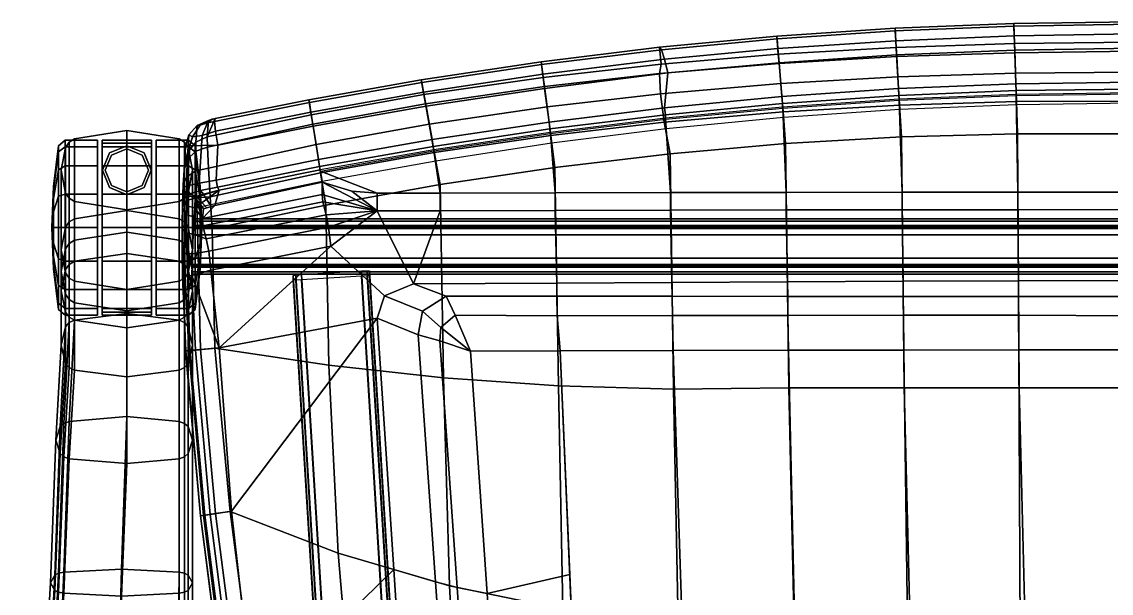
# Model space of a CAD drawing. Header units: inches. Extents: x 249 to 345, y -1454 to -1310.
# Drawn here: x 313.34 to 324.54, y -1404.79 to -1398.91 of the extents above; entities that cross this region are included whole.
import ezdxf

# ---------------------------------------------------------------- set-up
doc = ezdxf.new("R2010")
doc.units = ezdxf.units.IN
doc.header["$LTSCALE"] = 48
doc.header["$MEASUREMENT"] = 0
for name, color, linetype in [('A-FURN', 7, 'Continuous'), ('A-FURN-P-CHAR-T', 2, 'Continuous'), ('AFUCH-3-ARBK', 5, 'Continuous'), ('AFUCH-3-BKPL', 17, 'Continuous'), ('AFUCH-3-CTBK', 5, 'Continuous'), ('AFUCH-3-LGBK', 5, 'Continuous'), ('AFUCH-3-STFB', 17, 'Continuous')]:
    doc.layers.add(name, color=color, linetype=linetype)
doc.styles.get("Standard").update_dxf_attribs({"font": 'archquik.shx'})

# ---------------------------------------------------------------- blocks, each defined once
blk = doc.blocks.new('3_RLM-MUCO')
at = {"layer": 'A-FURN-P-CHAR-T', "flags": 1}
for tag, height in [('CAPTG', 2.5), ('CAPPN', 0.001), ('CAPMG', 0.001), ('CAPMC', 0.001), ('CAPQT', 0.001), ('CAPDH', 0.001), ('CAPGC', 0.001)]:
    blk.add_attdef(tag, (0, 0), '', height=height, dxfattribs=at)
at = {"layer": 'AFUCH-3-ARBK'}
mesh = blk.add_polyface(dxfattribs=at)
corners = [(11.324, 2.545, 25.778), (11.372, 2.545, 25.848), (11.372, 3.663, 25.648), (11.324, 3.662, 25.578), (11.43, 2.545, 26.032), (11.43, 3.666, 25.892), (11.251, 2.545, 25.735), (11.251, 3.661, 25.534), (11.324, 3.671, 26.207), (11.372, 3.67, 26.136), (11.372, 2.544, 26.228), (11.324, 2.544, 26.298), (11.251, 3.671, 26.25), (11.251, 2.544, 26.342), (11.345, 5.918, 25.891), (11.053, 5.924, 26.113), (10.951, 6.78, 26.047), (11.307, 6.772, 25.778), (11.307, 6.747, 25.265), (10.95, 6.738, 24.998), (11.053, 5.89, 25.213), (11.345, 5.896, 25.434), (11.37, 6.753, 25.387), (11.408, 5.901, 25.534), (11.392, 6.76, 25.522), (11.43, 5.907, 25.646), (11.37, 6.767, 25.657), (11.408, 5.913, 25.78), (11.032, 7.89, 25.218), (10.973, 7.854, 25.085), (11.055, 7.905, 25.366), (11.041, 7.899, 25.515), (10.991, 7.871, 25.654), (10.552, 2.544, 26.452), (9.854, 2.544, 26.342), (9.854, 3.671, 26.25), (10.552, 3.673, 26.36), (9.781, 2.544, 26.298), (9.733, 2.544, 26.228), (9.733, 3.67, 26.136), (9.781, 3.671, 26.207), (9.675, 2.545, 26.032), (9.733, 2.545, 25.848), (9.733, 3.663, 25.648), (9.675, 3.666, 25.892), (9.781, 2.545, 25.778), (9.781, 3.662, 25.578), (9.854, 2.545, 25.735), (10.552, 2.545, 25.624), (10.552, 3.66, 25.424), (9.854, 3.661, 25.534), (10.27, 7.452, 24.729), (9.891, 7.234, 24.851), (10.078, 6.738, 24.998), (10.514, 6.735, 24.903), (10.052, 5.89, 25.213), (10.552, 5.885, 25.1), (10.514, 6.783, 26.142), (10.078, 6.78, 26.047), (9.933, 7.261, 25.997), (10.321, 7.483, 26.081), (10.552, 5.928, 26.227), (10.052, 5.924, 26.113), (9.658, 6.753, 25.387), (9.721, 6.747, 25.265), (9.599, 7.065, 25.154), (9.548, 7.038, 25.293), (9.636, 6.76, 25.522), (9.534, 7.032, 25.443), (9.658, 6.767, 25.657), (9.558, 7.047, 25.59), (9.323, 7.24, 25.496), (9.3, 7.216, 25.322), (9.145, 7.361, 25.247), (9.145, 7.423, 25.56), (9.299, 7.228, 25.145), (9.145, 7.423, 24.933), (9.319, 7.277, 24.976), (9.618, 7.082, 25.724), (9.367, 7.299, 25.657), (9.721, 6.772, 25.778), (9.697, 5.901, 25.534), (9.76, 5.896, 25.434), (9.675, 5.907, 25.646), (9.697, 5.913, 25.78), (9.76, 5.918, 25.891), (9.462, 7.56, 24.628), (9.145, 8.494, 24.49), (9.145, 8.18, 24.427), (9.68, 7.95, 24.48), (9.918, 8.346, 24.571), (9.145, 8.76, 24.667), (10.114, 8.646, 24.876), (10.157, 8.706, 25.037), (9.145, 8.938, 24.933), (10.18, 8.731, 25.211), (9.145, 9, 25.247), (10.162, 8.668, 25.557), (10.02, 8.385, 25.906), (9.145, 8.494, 26.004), (9.145, 8.76, 25.826), (10.182, 8.718, 25.388), (9.145, 8.938, 25.56), (9.802, 7.995, 26.054), (9.564, 7.599, 25.963), (9.145, 7.867, 26.004), (9.145, 8.18, 26.066), (9.145, 7.601, 25.826), (9.145, 7.867, 24.49), (9.145, 7.601, 24.667), (10.657, 7.674, 24.813), (10.7, 7.702, 25.958), (10.887, -5.979, 21.926), (10.944, -6.012, 21.927), (10.944, -5.831, 23.074), (10.887, -5.799, 23.062), (10.981, -6.066, 21.93), (10.981, -5.882, 23.092), (11.025, -6.3, 21.942), (11.025, -6.102, 23.171), (10.981, -5.355, 24.237), (10.944, -5.311, 24.204), (10.887, -5.284, 24.185), (11.025, -5.542, 24.376), (10.998, -4.738, 25.692), (11.035, -4.706, 25.648), (10.981, -5.73, 24.516), (10.944, -5.774, 24.548), (10.942, -4.758, 25.719), (10.887, -5.801, 24.568), (10.981, -6.322, 23.251), (10.944, -6.373, 23.269), (10.887, -6.405, 23.28), (10.944, -6.588, 21.957), (10.887, -6.621, 21.959), (10.981, -6.534, 21.955), (10.981, -6.755, 17.742), (10.944, -6.809, 17.744), (10.887, -6.842, 17.746), (10.944, -6.233, 17.714), (10.981, -6.287, 17.717), (10.887, -6.2, 17.713), (11.025, -6.521, 17.729), (9.675, -6.3, 21.942), (9.719, -6.066, 21.93), (9.719, -5.882, 23.092), (9.675, -6.102, 23.171), (9.756, -6.012, 21.927), (9.813, -5.979, 21.926), (9.813, -5.799, 23.062), (9.756, -5.831, 23.074), (9.719, -5.355, 24.237), (9.675, -5.542, 24.376), (9.813, -5.284, 24.185), (9.756, -5.311, 24.204), (10.35, -5.72, 23.034), (10.35, -5.216, 24.134), (10.35, -5.894, 21.921), (9.756, -5.774, 24.548), (9.719, -5.73, 24.516), (9.719, -4.706, 25.648), (9.756, -4.738, 25.692), (9.813, -5.801, 24.568), (9.813, -4.758, 25.719), (10.35, -5.869, 24.619), (10.35, -4.808, 25.787), (9.719, -6.322, 23.251), (9.756, -6.373, 23.269), (9.813, -6.405, 23.28), (10.35, -6.706, 21.964), (9.813, -6.621, 21.959), (10.35, -6.484, 23.309), (9.756, -6.588, 21.957), (9.719, -6.534, 21.955), (10.35, -6.927, 17.751), (9.813, -6.842, 17.746), (9.756, -6.809, 17.744), (9.719, -6.755, 17.742), (9.675, -6.521, 17.729), (9.719, -6.287, 17.717), (9.756, -6.233, 17.714), (9.813, -6.2, 17.713), (10.35, -6.115, 17.708), (11.104, -0.808, 25.996), (11.172, -0.809, 26.036), (11.227, 0.31, 25.98), (11.156, 0.311, 25.939), (11.216, -0.812, 26.101), (11.273, 0.308, 26.048), (11.156, 0.289, 26.478), (11.227, 0.29, 26.437), (11.172, -0.837, 26.498), (11.104, -0.838, 26.538), (11.273, 0.292, 26.369), (11.216, -0.834, 26.433), (11.27, -0.823, 26.261), (11.328, 0.3, 26.22), (11.295, 1.7, 26.35), (11.341, 1.701, 26.282), (11.224, 1.699, 26.392), (11.341, 1.709, 25.926), (11.295, 1.71, 25.859), (11.224, 1.71, 25.817), (11.396, 1.705, 26.098), (10.998, -4.394, 25.229), (11.035, -4.427, 25.273), (11.091, -3.02, 25.933), (11.054, -3.001, 25.882), (10.942, -4.374, 25.202), (10.997, -2.99, 25.85), (11.08, -4.566, 25.46), (11.135, -3.099, 26.093), (11.091, -3.178, 26.313), (11.155, -1.946, 26.452), (11.204, -1.933, 26.255), (11.155, -1.919, 26.1), (11.115, -1.916, 26.041), (11.115, -1.949, 26.512), (11.054, -3.197, 26.364), (11.052, -1.951, 26.548), (10.997, -3.208, 26.395), (11.052, -1.914, 26.004), (9.675, -4.566, 25.461), (9.719, -4.427, 25.273), (9.719, -3.02, 25.933), (9.675, -3.099, 26.093), (9.756, -4.394, 25.229), (9.813, -4.374, 25.202), (9.813, -2.99, 25.85), (9.756, -3.001, 25.882), (10.35, -4.324, 25.134), (10.405, -2.961, 25.771), (10.44, -1.909, 25.911), (9.827, -1.914, 26.004), (9.724, -1.919, 26.1), (9.675, -1.933, 26.255), (9.719, -3.178, 26.313), (9.724, -1.946, 26.452), (9.756, -3.197, 26.364), (9.764, -1.949, 26.512), (9.813, -3.208, 26.395), (9.827, -1.951, 26.548), (10.405, -3.237, 26.475), (10.44, -1.956, 26.641), (9.764, -1.916, 26.041), (10.472, -0.842, 26.639), (9.84, -0.838, 26.538), (9.847, 0.289, 26.478), (10.502, 0.287, 26.584), (9.773, -0.809, 26.036), (9.84, -0.808, 25.996), (9.847, 0.311, 25.939), (9.777, 0.31, 25.98), (9.728, -0.812, 26.101), (9.731, 0.308, 26.048), (9.675, -0.823, 26.261), (9.675, 0.3, 26.22), (9.728, -0.834, 26.433), (9.731, 0.292, 26.369), (10.472, -0.804, 25.894), (10.502, 0.314, 25.833), (10.536, 1.712, 25.711), (9.847, 1.71, 25.817), (9.777, 0.29, 26.437), (9.731, 1.701, 26.282), (9.777, 1.7, 26.35), (9.847, 1.699, 26.392), (9.731, 1.709, 25.926), (9.675, 1.705, 26.098), (9.777, 1.71, 25.859), (10.536, 1.698, 26.497)]
mesh.append_faces([[corners[k] for k in face] for face in [(71, 72, 73, 74), (72, 75, 76, 73), (92, 93, 94, 91), (93, 95, 96, 94), (97, 98, 99, 100), (101, 97, 100, 102), (95, 101, 102, 96), (103, 104, 105, 106), (98, 103, 106, 99), (104, 79, 107, 105), (79, 71, 74, 107), (75, 77, 109, 76)]], dxfattribs={"vtx0": -1})
mesh.append_faces([[corners[k] for k in face] for face in [(0, 1, 2, 3), (1, 4, 5, 2), (6, 0, 3, 7), (8, 9, 10, 11), (12, 8, 11, 13), (4, 10, 9, 5), (14, 15, 16, 17), (18, 19, 20, 21), (22, 18, 21, 23), (24, 22, 23, 25), (26, 24, 25, 27), (17, 26, 27, 14), (28, 29, 18, 22), (30, 28, 22, 24), (31, 30, 24, 26), (32, 31, 26, 17), (8, 12, 15, 14), (21, 20, 7, 3), (9, 8, 14, 27), (5, 9, 27, 25), (2, 5, 25, 23), (3, 2, 23, 21), (33, 34, 35, 36), (37, 38, 39, 40), (41, 42, 43, 44), (42, 45, 46, 43), (38, 41, 44, 39), (47, 48, 49, 50), (45, 47, 50, 46), (34, 37, 40, 35), (51, 52, 53, 54), (54, 53, 55, 56), (57, 58, 59, 60), (61, 62, 58, 57), (63, 64, 65, 66), (67, 63, 66, 68), (69, 67, 68, 70), (66, 65, 77, 75), (68, 66, 75, 72), (70, 68, 72, 71), (78, 70, 71, 79), (80, 69, 70, 78), (81, 82, 64, 63), (83, 81, 63, 67), (84, 83, 67, 69), (85, 84, 69, 80), (62, 85, 80, 58), (53, 64, 82, 55), (58, 80, 78, 59), (86, 77, 65, 52), (52, 65, 64, 53), (59, 78, 79, 104), (89, 86, 52, 51), (90, 89, 51, 110), (60, 59, 104, 103), (111, 60, 103, 98), (36, 35, 62, 61), (84, 85, 40, 39), (83, 84, 39, 44), (81, 83, 44, 43), (82, 81, 43, 46), (55, 82, 46, 50), (56, 55, 50, 49), (35, 40, 85, 62), (17, 16, 111, 32), (29, 110, 19, 18), (12, 36, 61, 15), (13, 33, 36, 12), (48, 6, 7, 49), (20, 56, 49, 7), (15, 61, 57, 16), (19, 54, 56, 20), (32, 111, 98, 97), (92, 90, 110, 29), (110, 51, 54, 19), (93, 92, 29, 28), (95, 93, 28, 30), (101, 95, 30, 31), (97, 101, 31, 32), (16, 57, 60, 111), (112, 113, 114, 115), (113, 116, 117, 114), (116, 118, 119, 117), (114, 117, 120, 121), (115, 114, 121, 122), (117, 119, 123, 120), (124, 125, 126, 127), (128, 124, 127, 129), (119, 130, 126, 123), (127, 126, 130, 131), (129, 127, 131, 132), (132, 131, 133, 134), (131, 130, 135, 133), (118, 135, 130, 119), (133, 135, 136, 137), (134, 133, 137, 138), (139, 140, 116, 113), (141, 139, 113, 112), (142, 136, 135, 118), (140, 142, 118, 116), (143, 144, 145, 146), (147, 148, 149, 150), (144, 147, 150, 145), (146, 145, 151, 152), (150, 149, 153, 154), (145, 150, 154, 151), (149, 155, 156, 153), (148, 157, 155, 149), (158, 159, 160, 161), (162, 158, 161, 163), (164, 162, 163, 165), (166, 146, 152, 159), (167, 166, 159, 158), (168, 167, 158, 162), (169, 170, 168, 171), (170, 172, 167, 168), (171, 168, 162, 164), (172, 173, 166, 167), (173, 143, 146, 166), (174, 175, 170, 169), (176, 177, 173, 172), (175, 176, 172, 170), (178, 179, 144, 143), (177, 178, 143, 173), (180, 181, 148, 147), (179, 180, 147, 144), (181, 182, 157, 148), (129, 164, 165, 128), (138, 174, 169, 134), (182, 141, 112, 157), (134, 169, 171, 132), (132, 171, 164, 129), (155, 115, 122, 156), (157, 112, 115, 155), (183, 184, 185, 186), (184, 187, 188, 185), (189, 190, 191, 192), (190, 193, 194, 191), (195, 194, 193, 196), (187, 195, 196, 188), (197, 198, 193, 190), (199, 197, 190, 189), (185, 188, 200, 201), (186, 185, 201, 202), (196, 193, 198, 203), (188, 196, 203, 200), (204, 205, 206, 207), (208, 204, 207, 209), (205, 210, 211, 206), (211, 212, 213, 214), (206, 211, 214, 215), (207, 206, 215, 216), (217, 213, 212, 218), (219, 217, 218, 220), (209, 207, 216, 221), (191, 194, 213, 217), (192, 191, 217, 219), (216, 215, 187, 184), (221, 216, 184, 183), (214, 213, 194, 195), (215, 214, 195, 187), (222, 223, 224, 225), (226, 227, 228, 229), (223, 226, 229, 224), (227, 230, 231, 228), (228, 231, 232, 233), (225, 224, 234, 235), (236, 225, 235, 237), (238, 236, 237, 239), (240, 238, 239, 241), (242, 240, 241, 243), (229, 228, 233, 244), (224, 229, 244, 234), (245, 246, 247, 248), (249, 250, 251, 252), (253, 249, 252, 254), (255, 253, 254, 256), (257, 255, 256, 258), (250, 259, 260, 251), (251, 260, 261, 262), (263, 258, 264, 265), (247, 263, 265, 266), (256, 254, 267, 268), (258, 256, 268, 264), (252, 251, 262, 269), (254, 252, 269, 267), (248, 247, 266, 270), (235, 234, 253, 255), (237, 235, 255, 257), (244, 233, 250, 249), (234, 244, 249, 253), (239, 237, 258, 263), (243, 241, 246, 245), (233, 232, 259, 250), (192, 245, 248, 189), (259, 183, 186, 260), (189, 248, 270, 199), (260, 186, 202, 261), (219, 243, 245, 192), (232, 221, 183, 259), (231, 209, 221, 232), (230, 208, 209, 231), (220, 242, 243, 219), (152, 151, 223, 222), (159, 152, 222, 160), (154, 153, 227, 226), (151, 154, 226, 223), (156, 122, 208, 230), (153, 156, 230, 227), (121, 120, 205, 204), (122, 121, 204, 208), (123, 126, 125, 210), (120, 123, 210, 205), (218, 212, 125, 124), (220, 218, 124, 128), (165, 163, 240, 242), (128, 165, 242, 220), (161, 160, 236, 238), (163, 161, 238, 240), (160, 222, 225, 236), (210, 125, 212, 211), (11, 10, 198, 197), (13, 11, 197, 199), (270, 266, 34, 33), (199, 270, 33, 13), (265, 264, 38, 37), (266, 265, 37, 34), (268, 267, 42, 41), (264, 268, 41, 38), (269, 262, 47, 45), (267, 269, 45, 42), (261, 202, 6, 48), (262, 261, 48, 47), (201, 200, 1, 0), (202, 201, 0, 6), (203, 198, 10, 4), (200, 203, 4, 1)]], dxfattribs={"vtx0": -1, "vtx2": -1})
mesh.append_faces([[corners[k] for k in face] for face in [(241, 239, 263, 247)]], dxfattribs={"vtx0": -1, "vtx2": -1, "vtx3": -1})
mesh.append_faces([[corners[k] for k in face] for face in [(87, 88, 89, 90), (91, 87, 90, 92), (108, 109, 77, 86), (88, 108, 86, 89)]], dxfattribs={"vtx2": -1})
at = {"layer": 'AFUCH-3-BKPL'}
mesh = blk.add_polyface(dxfattribs=at)
corners = [(5.867, 8.326, 15.229), (6.118, 8.602, 15.322), (6.15, 8.464, 15.314), (6.386, 8.613, 15.586), (6.537, 5.933, 15.742), (6.329, 6.017, 15.522), (6.02, 6.123, 15.412), (5.402, 6.023, 15.38), (5.304, 8.325, 15.191), (6.839, 8.785, 16.377), (7.032, 5.705, 16.592), (6.177, 3.841, 15.6), (5.501, 3.722, 15.568), (6.488, 3.73, 15.709), (6.698, 3.639, 15.931), (8.295, 9.148, 16.483), (8.328, 7.566, 16.594), (7.178, 3.402, 16.753), (8.415, 4.985, 16.775), (8.559, 4.986, 17.081), (8.734, 2.629, 17.251), (8.562, 2.607, 16.943), (8.446, 7.561, 16.9), (8.41, 9.15, 16.79), (6.49, -0.706, 15.969), (5.698, -0.882, 15.944), (5.599, 1.42, 15.756), (6.335, 1.549, 15.787), (6.646, 1.441, 15.894), (6.859, 1.353, 16.118), (7.017, -0.872, 16.298), (6.8, -0.796, 16.072), (6.955, -3.051, 16.249), (6.646, -2.987, 16.151), (7.175, -3.109, 16.476), (5.796, -3.183, 16.132), (6.815, -5.482, 16.347), (7.133, -5.588, 16.447), (5.894, -5.485, 16.32), (9.047, -1.824, 17.255), (9.237, -1.793, 17.557), (9.494, -3.802, 17.684), (9.273, -3.835, 17.387), (7.464, -1.055, 17.065), (8.788, 0.288, 17.108), (7.606, -3.236, 17.217), (8.971, 0.32, 17.414), (7.776, -5.819, 17.398), (7.323, 1.128, 16.912), (7.355, -5.65, 16.675), (2.361, -5.492, 16.224), (1.178, -5.494, 16.205), (1.113, 8.324, 15.025), (2.175, 8.324, 15.046), (3.547, -5.49, 16.252), (3.235, 8.324, 15.083), (4.734, -5.488, 16.285), (4.281, 8.324, 15.131), (-1.113, 8.324, 15.025), (-1.113, 8.745, 15.148), (0, 8.739, 15.143), (0, 8.324, 15.016), (0, -5.494, 16.198), (1.113, 8.745, 15.148)]
mesh.append_faces([[corners[k] for k in face] for face in [(2, 3, 4, 5), (5, 6, 0, 2), (3, 9, 10, 4), (6, 5, 13, 11), (5, 4, 14, 13), (4, 10, 17, 14), (18, 19, 20, 21), (10, 16, 18, 17), (16, 22, 19, 18), (15, 23, 22, 16), (28, 29, 30, 31), (27, 28, 31, 24), (24, 31, 32, 33), (31, 30, 34, 32), (36, 33, 32, 37), (39, 40, 41, 42), (43, 44, 39, 45), (44, 46, 40, 39), (45, 39, 42, 47), (29, 48, 43, 30), (49, 37, 32, 34), (30, 43, 45, 34), (21, 20, 46, 44), (48, 21, 44, 43), (17, 18, 21, 48), (14, 17, 48, 29), (11, 13, 28, 27), (13, 14, 29, 28), (58, 59, 60, 61), (61, 60, 63, 52)]])
mesh.append_faces([[corners[k] for k in face] for face in [(9, 15, 16, 10)]], dxfattribs={"vtx0": -1})
mesh.append_faces([[corners[k] for k in face] for face in [(6, 7, 8, 0)]], dxfattribs={"vtx0": -1, "vtx1": -1})
mesh.append_faces([[corners[k] for k in face] for face in [(11, 12, 7, 6), (24, 25, 26, 27), (33, 35, 25, 24), (27, 26, 12, 11)]], dxfattribs={"vtx0": -1, "vtx1": -1, "vtx2": -1})
mesh.append_faces([[corners[k] for k in face] for face in [(50, 51, 52, 53), (54, 50, 53, 55), (56, 54, 55, 57), (38, 56, 57, 8), (51, 62, 61, 52)]], dxfattribs={"vtx1": -1, "vtx3": -1})
mesh.append_faces([[corners[k] for k in face] for face in [(0, 1, 2, 2)]], dxfattribs={"vtx2": -1})
mesh.append_faces([[corners[k] for k in face] for face in [(33, 36, 38, 35)]], dxfattribs={"vtx2": -1, "vtx3": -1})
mesh = blk.add_polyface(dxfattribs=at)
corners = [(6.815, -5.482, 16.347), (7.133, -5.588, 16.447), (7.12, -5.725, 16.476), (7.311, -5.891, 16.733), (7.355, -5.65, 16.675), (7.776, -5.819, 17.398), (7.702, -6.049, 17.416), (7.777, -6.924, 17.718), (8.253, -6.561, 17.712), (8.276, -6.757, 17.689), (8.302, -6.884, 17.623), (8.335, -7.018, 17.478), (8.341, -7.093, 17.256), (7.401, -6.173, 17.412), (9.399, -5.516, 17.495), (9.644, -5.492, 17.791), (9.68, -6.259, 17.844), (9.485, -6.314, 17.72), (9.508, -6.51, 17.697), (9.675, -6.482, 17.824), (9.668, -6.683, 17.732), (9.534, -6.637, 17.632), (9.567, -6.771, 17.487), (9.658, -6.863, 17.547), (9.652, -6.956, 17.275), (9.573, -6.846, 17.265), (9.273, -3.835, 17.387), (9.494, -3.802, 17.684), (7.128, -6.925, 17.696), (7.068, -6.046, 16.84), (9.446, -6.977, 16.036), (9.561, -6.945, 16.173), (9.528, -6.956, 16.121), (9.484, -6.969, 16.089), (9.649, -7.06, 16.115), (9.636, -7.07, 16.036), (9.402, -7.135, 15.848), (9.561, -7.095, 15.92), (8.36, -7.333, 15.904), (7.777, -7.105, 15.943), (8.035, -7.127, 15.945), (8.341, -7.217, 15.933), (8.362, -7.344, 15.755), (7.192, -7.54, 15.813), (7.128, -7.107, 15.921), (7.175, -3.109, 16.476), (7.606, -3.236, 17.217), (7.173, -7.438, 17.206), (7.193, -7.551, 15.663), (8.343, -7.23, 17.265), (6.974, -5.85, 16.507)]
mesh.append_faces([[corners[k] for k in face] for face in [(3, 4, 5, 6), (6, 8, 7, 13), (18, 19, 20, 21), (22, 23, 24, 25), (21, 20, 23, 22), (17, 16, 19, 18), (8, 17, 18, 9), (11, 22, 25, 12), (10, 21, 22, 11), (9, 18, 21, 10), (26, 27, 15, 14), (3, 6, 13, 29), (31, 34, 35, 32), (33, 37, 36, 30), (32, 35, 37, 33), (30, 36, 42, 41), (4, 45, 46, 5), (47, 48, 42, 49), (25, 24, 34, 31), (7, 39, 44, 28), (2, 1, 4, 3), (2, 3, 29, 50)]])
mesh.append_faces([[corners[k] for k in face] for face in [(30, 31, 32, 33), (34, 36, 37, 35), (38, 39, 40, 41)]], dxfattribs={"vtx0": -1})
mesh.append_faces([[corners[k] for k in face] for face in [(24, 36, 34, 34)]], dxfattribs={"vtx0": -1, "vtx1": -1, "vtx2": -1})
mesh.append_faces([[corners[k] for k in face] for face in [(14, 16, 17, 17), (8, 14, 17, 17)]], dxfattribs={"vtx0": -1, "vtx2": -1})
mesh.append_faces([[corners[k] for k in face] for face in [(5, 14, 8, 6)]], dxfattribs={"vtx1": -1})
mesh.append_faces([[corners[k] for k in face] for face in [(25, 31, 30, 30), (41, 40, 7, 7)]], dxfattribs={"vtx1": -1, "vtx2": -1, "vtx3": -1})
mesh.append_faces([[corners[k] for k in face] for face in [(0, 1, 2, 2), (7, 8, 9, 9), (7, 9, 10, 10), (7, 10, 11, 11), (7, 11, 12, 12), (5, 26, 14, 14), (13, 7, 28, 28), (43, 44, 39, 38), (49, 42, 36, 24)]], dxfattribs={"vtx2": -1})
mesh.append_faces([[corners[k] for k in face] for face in [(14, 15, 16, 16), (7, 12, 41, 41), (40, 39, 7, 7)]], dxfattribs={"vtx2": -1, "vtx3": -1})
mesh.append_faces([[corners[k] for k in face] for face in [(30, 41, 12, 25)]], dxfattribs={"vtx3": -1})
mesh = blk.add_polyface(dxfattribs=at)
corners = [(2.402, -7.968, 16.69), (2.408, -8.073, 15.435), (3.607, -7.991, 15.47), (3.599, -7.887, 16.78), (4.813, -7.876, 15.519), (4.806, -7.771, 16.904), (5.982, -7.624, 17.05), (5.996, -7.73, 15.584), (7.193, -7.551, 15.663), (7.173, -7.438, 17.206), (6.815, -5.482, 16.347), (7.12, -5.725, 16.476), (6.974, -5.85, 16.507), (5.925, -5.845, 16.475), (5.894, -5.485, 16.32), (4.739, -5.847, 16.442), (4.734, -5.488, 16.285), (3.547, -5.49, 16.252), (3.552, -5.848, 16.41), (2.365, -5.85, 16.384), (2.361, -5.492, 16.224), (1.181, -5.851, 16.366), (1.178, -5.494, 16.205), (5.93, -6.181, 17.413), (5.945, -6.928, 17.66), (4.759, -6.931, 17.629), (4.745, -6.188, 17.413), (5.928, -6.045, 16.807), (4.742, -6.045, 16.771), (2.367, -6.043, 16.71), (3.555, -6.044, 16.738), (3.557, -6.195, 17.414), (2.369, -6.2, 17.414), (3.57, -6.933, 17.602), (2.379, -6.934, 17.582), (1.189, -6.935, 17.569), (1.183, -6.204, 17.414), (1.182, -6.043, 16.691), (7.401, -6.173, 17.412), (7.128, -6.925, 17.696), (7.068, -6.046, 16.84), (2.408, -8.061, 15.584), (2.379, -7.116, 15.807), (3.57, -7.114, 15.827), (3.606, -7.979, 15.62), (1.206, -8.11, 15.563), (1.189, -7.117, 15.793), (4.812, -7.865, 15.67), (4.759, -7.112, 15.854), (5.945, -7.11, 15.885), (5.995, -7.72, 15.734), (7.128, -7.107, 15.921), (7.192, -7.54, 15.813), (1.203, -8.016, 16.634), (1.206, -8.122, 15.413), (0, -8.139, 15.406), (0, -8.033, 16.612), (0, -7.117, 15.789), (0, -6.936, 17.564), (0, -6.043, 16.683), (0, -5.843, 16.358), (0, -8.126, 15.556), (0, -5.494, 16.198), (0, -6.206, 17.415)]
mesh.append_faces([[corners[k] for k in face] for face in [(0, 1, 2, 3), (3, 2, 4, 5), (6, 7, 8, 9), (10, 12, 13, 14), (14, 13, 15, 16), (17, 18, 19, 20), (20, 19, 21, 22), (16, 15, 18, 17), (23, 24, 25, 26), (27, 23, 26, 28), (29, 30, 31, 32), (31, 33, 34, 32), (32, 34, 35, 36), (29, 32, 36, 37), (26, 25, 33, 31), (28, 26, 31, 30), (38, 39, 24, 23), (40, 38, 23, 27), (41, 42, 43, 44), (45, 46, 42, 41), (47, 48, 49, 50), (44, 43, 48, 47), (50, 49, 51, 52), (33, 43, 42, 34), (18, 30, 29, 19), (39, 51, 49, 24), (12, 40, 27, 13), (5, 4, 7, 6), (25, 48, 43, 33), (24, 49, 48, 25), (13, 27, 28, 15), (15, 28, 30, 18), (53, 54, 1, 0), (34, 42, 46, 35), (19, 29, 37, 21), (55, 54, 53, 56), (35, 46, 57, 58), (21, 37, 59, 60), (61, 57, 46, 45), (22, 21, 60, 62), (36, 35, 58, 63), (37, 36, 63, 59)]])
mesh.append_faces([[corners[k] for k in face] for face in [(10, 11, 12, 12)]], dxfattribs={"vtx2": -1})
at = {"layer": 'AFUCH-3-CTBK'}
mesh = blk.add_polyface(dxfattribs=at)
corners = [(9.647, -7.529, 1.223), (9.647, -7.346, 1.496), (9.716, -7.388, 1.537), (9.716, -7.583, 1.245), (9.647, -7.593, 0.901), (9.716, -7.652, 0.901), (9.596, -6.751, 1.323), (9.596, -6.913, 1.291), (9.579, -6.751, 0.901), (9.596, -6.59, 1.291), (9.596, -7.141, 1.062), (9.596, -7.173, 0.901), (9.596, -7.05, 1.199), (9.647, -6.751, 1.742), (9.647, -7.073, 1.678), (9.716, -6.751, 1.801), (9.716, -7.096, 1.733), (10.05, -7.096, 1.733), (10.05, -7.388, 1.537), (10.05, -7.583, 1.245), (10.05, -7.652, 0.901), (10.05, -6.751, 1.801), (9.596, -6.453, 1.199), (9.596, -6.361, 1.062), (9.647, -5.974, 1.223), (9.647, -6.156, 1.496), (9.647, -5.91, 0.901), (9.716, -5.851, 0.901), (9.716, -5.919, 1.245), (9.647, -6.429, 1.678), (9.716, -6.114, 1.537), (9.716, -6.406, 1.733), (9.596, -6.329, 0.901), (10.05, -5.919, 1.245), (10.05, -6.114, 1.537), (10.05, -6.406, 1.733), (10.05, -5.851, 0.901), (9.647, -6.156, 0.306), (9.647, -6.429, 0.123), (9.716, -6.406, 0.069), (9.716, -6.114, 0.264), (9.596, -6.361, 0.739), (9.596, -6.453, 0.602), (9.647, -5.974, 0.579), (9.716, -5.919, 0.556), (10.05, -6.114, 0.264), (10.05, -5.919, 0.556), (10.05, -6.406, 0.069), (9.647, -6.751, 0.059), (9.647, -7.073, 0.123), (9.716, -7.096, 0.069), (9.716, -6.751), (9.596, -6.751, 0.478), (9.596, -6.913, 0.511), (9.647, -7.346, 0.306), (9.647, -7.529, 0.579), (9.716, -7.583, 0.556), (9.716, -7.388, 0.264), (9.596, -7.05, 0.602), (9.596, -7.141, 0.739), (10.05, -7.388, 0.264), (10.05, -7.096, 0.069), (10.05, -7.583, 0.556), (10.05, -6.751), (9.596, -6.59, 0.511)]
mesh.append_faces([[corners[k] for k in face] for face in [(0, 1, 2, 3), (4, 0, 3, 5), (7, 6, 13, 14), (14, 13, 15, 16), (1, 14, 16, 2), (12, 7, 14, 1), (10, 12, 1, 0), (11, 10, 0, 4), (2, 16, 17, 18), (3, 2, 18, 19), (5, 3, 19, 20), (16, 15, 21, 17), (22, 23, 24, 25), (24, 26, 27, 28), (29, 25, 30, 31), (25, 24, 28, 30), (23, 32, 26, 24), (30, 28, 33, 34), (31, 30, 34, 35), (28, 27, 36, 33), (9, 22, 25, 29), (15, 31, 35, 21), (13, 29, 31, 15), (6, 9, 29, 13), (37, 38, 39, 40), (41, 42, 37, 43), (43, 37, 40, 44), (44, 40, 45, 46), (40, 39, 47, 45), (48, 49, 50, 51), (52, 53, 49, 48), (54, 55, 56, 57), (49, 54, 57, 50), (53, 58, 54, 49), (58, 59, 55, 54), (50, 57, 60, 61), (57, 56, 62, 60), (51, 50, 61, 63), (42, 64, 38, 37), (64, 52, 48, 38), (39, 51, 63, 47), (38, 48, 51, 39), (32, 41, 43, 26), (55, 4, 5, 56), (56, 5, 20, 62), (59, 11, 4, 55), (26, 43, 44, 27), (27, 44, 46, 36)]])
mesh.append_faces([[corners[k] for k in face] for face in [(46, 45, 60, 62), (45, 47, 61, 60), (36, 46, 62, 20)]], dxfattribs={"vtx1": -1, "vtx3": -1})
mesh.append_faces([[corners[k] for k in face] for face in [(6, 7, 8, 8), (9, 6, 8, 8), (10, 11, 8, 8), (7, 12, 8, 8), (12, 10, 8, 8), (23, 22, 8, 8), (32, 23, 8, 8), (22, 9, 8, 8), (52, 64, 8, 8), (53, 52, 8, 8), (58, 53, 8, 8), (59, 58, 8, 8), (11, 59, 8, 8), (41, 32, 8, 8), (42, 41, 8, 8), (64, 42, 8, 8)]], dxfattribs={"vtx2": -1})
mesh.append_faces([[corners[k] for k in face] for face in [(47, 63, 61, 61)]], dxfattribs={"vtx2": -1, "vtx3": -1})
mesh = blk.add_polyface(dxfattribs=at)
corners = [(10.095, -5.881, 0.668), (10.605, -5.881, 0.668), (10.605, -7.621, 0.668), (10.095, -7.621, 0.668), (10.605, -7.652, 0.901), (10.095, -7.652, 0.901), (10.605, -7.096, 1.733), (10.605, -6.751, 1.801), (10.095, -6.751, 1.801), (10.095, -7.096, 1.733), (10.605, -7.388, 1.537), (10.095, -7.388, 1.537), (10.605, -7.583, 1.245), (10.095, -7.583, 1.245), (10.605, -6.406, 1.733), (10.605, -6.114, 1.537), (10.095, -6.114, 1.537), (10.095, -6.406, 1.733), (10.605, -5.851, 0.901), (10.095, -5.851, 0.901), (10.605, -5.919, 1.245), (10.095, -5.919, 1.245)]
mesh.append_faces([[corners[k] for k in face] for face in [(0, 1, 2, 3), (2, 4, 5, 3), (6, 7, 8, 9), (10, 6, 9, 11), (12, 10, 11, 13), (4, 12, 13, 5), (14, 15, 16, 17), (7, 14, 17, 8), (18, 1, 0, 19), (15, 20, 21, 16), (20, 18, 19, 21)]])
mesh = blk.add_polyface(dxfattribs=at)
corners = [(11.053, -7.529, 1.223), (11.053, -7.346, 1.496), (10.983, -7.388, 1.537), (10.983, -7.583, 1.245), (11.053, -7.593, 0.901), (10.983, -7.652, 0.901), (10.65, -7.388, 1.537), (10.65, -7.583, 1.245), (10.65, -7.652, 0.901), (11.104, -6.59, 1.291), (11.104, -6.751, 1.323), (11.121, -6.751, 0.901), (11.104, -6.913, 1.291), (11.104, -7.141, 1.062), (11.104, -7.173, 0.901), (11.053, -6.751, 1.742), (11.053, -7.073, 1.678), (11.104, -7.05, 1.199), (10.983, -6.751, 1.801), (10.983, -7.096, 1.733), (10.65, -6.751, 1.801), (10.65, -7.096, 1.733), (11.104, -6.453, 1.199), (11.104, -6.361, 1.062), (11.053, -5.974, 1.223), (11.053, -6.156, 1.496), (10.983, -5.919, 1.245), (10.983, -5.851, 0.901), (10.65, -5.851, 0.901), (10.65, -5.919, 1.245), (11.053, -5.91, 0.901), (11.053, -6.429, 1.678), (10.983, -6.114, 1.537), (10.983, -6.406, 1.733), (10.65, -6.114, 1.537), (10.65, -6.406, 1.733), (11.104, -6.329, 0.901), (11.053, -6.156, 0.306), (11.053, -6.429, 0.123), (10.983, -6.406, 0.069), (10.983, -6.114, 0.264), (11.104, -6.361, 0.739), (11.104, -6.453, 0.602), (11.053, -5.974, 0.579), (10.65, -6.406, 0.069), (10.65, -6.114, 0.264), (10.983, -5.919, 0.556), (10.65, -5.919, 0.556), (11.053, -6.751, 0.059), (11.053, -7.073, 0.123), (10.983, -7.096, 0.069), (10.983, -6.751), (11.104, -6.751, 0.478), (11.104, -6.913, 0.511), (10.65, -7.096, 0.069), (10.65, -6.751), (11.053, -7.346, 0.306), (11.053, -7.529, 0.579), (10.983, -7.583, 0.556), (10.983, -7.388, 0.264), (10.65, -7.583, 0.556), (10.65, -7.388, 0.264), (11.104, -7.05, 0.602), (11.104, -7.141, 0.739), (11.104, -6.59, 0.511)]
mesh.append_faces([[corners[k] for k in face] for face in [(0, 1, 2, 3), (4, 0, 3, 5), (3, 2, 6, 7), (5, 3, 7, 8), (12, 10, 15, 16), (16, 15, 18, 19), (19, 18, 20, 21), (1, 16, 19, 2), (17, 12, 16, 1), (13, 17, 1, 0), (14, 13, 0, 4), (2, 19, 21, 6), (22, 23, 24, 25), (26, 27, 28, 29), (24, 30, 27, 26), (31, 25, 32, 33), (33, 32, 34, 35), (25, 24, 26, 32), (23, 36, 30, 24), (32, 26, 29, 34), (9, 22, 25, 31), (15, 31, 33, 18), (18, 33, 35, 20), (10, 9, 31, 15), (37, 38, 39, 40), (41, 42, 37, 43), (40, 39, 44, 45), (43, 37, 40, 46), (46, 40, 45, 47), (48, 49, 50, 51), (52, 53, 49, 48), (51, 50, 54, 55), (56, 57, 58, 59), (59, 58, 60, 61), (49, 56, 59, 50), (53, 62, 56, 49), (62, 63, 57, 56), (50, 59, 61, 54), (42, 64, 38, 37), (64, 52, 48, 38), (38, 48, 51, 39), (39, 51, 55, 44), (36, 41, 43, 30), (58, 5, 8, 60), (63, 14, 4, 57), (57, 4, 5, 58), (27, 46, 47, 28), (30, 43, 46, 27)]])
mesh.append_faces([[corners[k] for k in face] for face in [(47, 45, 61, 60), (45, 44, 54, 61), (28, 47, 60, 8)]], dxfattribs={"vtx1": -1, "vtx3": -1})
mesh.append_faces([[corners[k] for k in face] for face in [(9, 10, 11, 11), (10, 12, 11, 11), (13, 14, 11, 11), (12, 17, 11, 11), (17, 13, 11, 11), (23, 22, 11, 11), (36, 23, 11, 11), (22, 9, 11, 11), (52, 64, 11, 11), (53, 52, 11, 11), (62, 53, 11, 11), (63, 62, 11, 11), (14, 63, 11, 11), (41, 36, 11, 11), (42, 41, 11, 11), (64, 42, 11, 11)]], dxfattribs={"vtx2": -1})
mesh.append_faces([[corners[k] for k in face] for face in [(44, 55, 54, 54)]], dxfattribs={"vtx2": -1, "vtx3": -1})
mesh = blk.add_polyface(dxfattribs=at)
corners = [(10.527, -7.519, 1.922), (10.527, -7.519, 1.341), (10.373, -7.583, 1.245), (10.35, -7.593, 1.922), (10.35, -7.593, 1.196), (10.326, -7.583, 1.245), (10.172, -7.519, 1.341), (10.172, -7.519, 1.922), (10.118, -7.388, 1.537), (10.099, -7.342, 1.568), (10.099, -7.342, 1.922), (10.35, -7.09, 1.922), (10.337, -7.096, 1.733), (10.35, -7.09, 1.734), (10.172, -7.164, 1.687), (10.172, -7.164, 1.922), (10.527, -7.164, 1.922), (10.363, -7.096, 1.733), (10.527, -7.164, 1.687), (10.601, -7.342, 1.568), (10.601, -7.342, 1.922), (10.582, -7.388, 1.537)]
mesh.append_faces([[corners[k] for k in face] for face in [(10, 9, 14, 15), (16, 18, 19, 20)]])
mesh.append_faces([[corners[k] for k in face] for face in [(3, 5, 6, 7), (20, 21, 1, 0)]], dxfattribs={"vtx0": -1})
mesh.append_faces([[corners[k] for k in face] for face in [(3, 2, 4, 4), (11, 12, 13, 13)]], dxfattribs={"vtx0": -1, "vtx2": -1})
mesh.append_faces([[corners[k] for k in face] for face in [(14, 12, 11, 15), (16, 11, 17, 18)]], dxfattribs={"vtx1": -1})
mesh.append_faces([[corners[k] for k in face] for face in [(4, 5, 3, 3), (13, 17, 11, 11)]], dxfattribs={"vtx1": -1, "vtx2": -1})
mesh.append_faces([[corners[k] for k in face] for face in [(0, 1, 2, 3), (7, 6, 8, 10)]], dxfattribs={"vtx2": -1})
mesh.append_faces([[corners[k] for k in face] for face in [(8, 9, 10, 10), (20, 19, 21, 21)]], dxfattribs={"vtx2": -1, "vtx3": -1})
mesh = blk.add_polyface(dxfattribs=at)
corners = [(10.35, -7.12, 1.922), (10.507, -7.185, 1.922), (10.507, -7.185, 2.067), (10.35, -7.12, 2.067), (10.193, -7.185, 2.067), (10.193, -7.185, 1.922), (10.128, -7.342, 2.067), (10.193, -7.498, 2.067), (10.193, -7.498, 1.922), (10.128, -7.342, 1.922), (10.572, -7.342, 1.922), (10.507, -7.498, 1.922), (10.507, -7.498, 2.067), (10.572, -7.342, 2.067), (10.35, -7.563, 1.922), (10.35, -7.563, 2.067)]
mesh.append_faces([[corners[k] for k in face] for face in [(0, 1, 2, 3), (3, 4, 5, 0), (6, 7, 8, 9), (10, 11, 12, 13), (11, 14, 15, 12), (7, 15, 14, 8), (1, 10, 13, 2), (4, 6, 9, 5)]])
at = {"layer": 'AFUCH-3-LGBK'}
mesh = blk.add_polyface(dxfattribs=at)
corners = [(7.854, -6.306, 16.754), (7.854, -6.263, 17.369), (6.905, 9.15, 16.291), (6.905, 9.107, 15.676), (6.93, 9.104, 15.616), (7.878, -6.308, 16.694), (7.938, -6.252, 17.454), (8.554, -6.214, 17.451), (7.606, 9.198, 16.373), (6.99, 9.161, 16.376), (8.614, -6.212, 17.426), (7.666, 9.2, 16.348), (7.691, 9.155, 15.673), (7.691, 9.198, 16.288), (8.639, -6.215, 17.366), (8.639, -6.258, 16.75), (8.614, -6.263, 16.69), (7.666, 9.149, 15.613), (6.99, 9.106, 15.591), (7.606, 9.144, 15.588), (8.554, -6.269, 16.666), (7.938, -6.307, 16.669), (7.878, -6.257, 17.429), (6.93, 9.155, 16.351)]
mesh.append_faces([[corners[k] for k in face] for face in [(0, 1, 2, 3), (3, 4, 5, 0), (6, 7, 8, 9), (7, 10, 11, 8), (12, 13, 14, 15), (10, 14, 13, 11), (15, 16, 17, 12), (18, 19, 20, 21), (16, 20, 19, 17), (4, 18, 21, 5), (1, 22, 23, 2), (22, 6, 9, 23)]])
mesh = blk.add_polyface(dxfattribs=at)
corners = [(10.98, -7.107, 2.067), (10.98, -7.576, 2.067), (11.025, -7.342, 2.067), (10.943, -7.63, 2.067), (10.943, -7.053, 2.067), (10.887, -7.02, 2.067), (10.887, -7.664, 2.067), (10.35, -6.935, 2.067), (10.35, -7.749, 2.067), (9.813, -7.02, 2.067), (9.813, -7.664, 2.067), (9.756, -7.053, 2.067), (9.756, -7.63, 2.067), (9.719, -7.576, 2.067), (9.719, -7.107, 2.067), (9.675, -7.342, 2.067), (10.887, -6.842, 17.746), (10.943, -6.809, 17.744), (10.98, -6.755, 17.742), (11.025, -6.521, 17.729), (10.35, -6.927, 17.751), (9.813, -6.2, 17.713), (9.756, -6.233, 17.714), (9.719, -6.287, 17.717), (10.35, -6.115, 17.708), (10.887, -6.2, 17.713), (10.943, -6.233, 17.714), (10.98, -6.287, 17.717), (9.813, -6.842, 17.746), (9.756, -6.809, 17.744), (9.675, -6.521, 17.729), (9.719, -6.755, 17.742)]
mesh.append_faces([[corners[k] for k in face] for face in [(29, 28, 10, 12), (31, 29, 12, 13)]], dxfattribs={"vtx0": -1})
mesh.append_faces([[corners[k] for k in face] for face in [(0, 1, 2, 2), (7, 8, 6, 5), (9, 10, 8, 7)]], dxfattribs={"vtx0": -1, "vtx2": -1})
mesh.append_faces([[corners[k] for k in face] for face in [(3, 1, 0, 4), (4, 5, 6, 3), (9, 11, 12, 10), (13, 12, 11, 14)]], dxfattribs={"vtx1": -1, "vtx3": -1})
mesh.append_faces([[corners[k] for k in face] for face in [(3, 6, 16, 17), (1, 3, 17, 18), (2, 1, 18, 19), (6, 8, 20, 16), (11, 9, 21, 22), (14, 11, 22, 23), (9, 7, 24, 21), (7, 5, 25, 24), (5, 4, 26, 25), (4, 0, 27, 26), (0, 2, 19, 27), (8, 10, 28, 20), (13, 15, 30, 31), (15, 14, 23, 30)]], dxfattribs={"vtx2": -1})
mesh.append_faces([[corners[k] for k in face] for face in [(14, 15, 13, 13)]], dxfattribs={"vtx2": -1, "vtx3": -1})
mesh = blk.add_polyface(dxfattribs=at)
corners = [(9.675, -6.372, 16.006), (9.675, -6.437, 15.983), (-9.675, -6.437, 15.983), (-9.675, -6.372, 16.006), (9.675, -6.343, 16.068), (-9.675, -6.343, 16.068), (-9.675, -6.819, 16.029), (-9.675, -6.757, 16), (9.675, -6.757, 16), (9.675, -6.819, 16.029), (-9.675, -6.842, 16.094), (9.675, -6.842, 16.094), (9.675, -6.743, 17.474), (9.675, -6.678, 17.497), (-9.675, -6.678, 17.497), (-9.675, -6.743, 17.474), (9.675, -6.773, 17.412), (-9.675, -6.773, 17.412), (9.675, -6.296, 17.451), (9.675, -6.273, 17.386), (-9.675, -6.273, 17.386), (-9.675, -6.296, 17.451), (9.675, -6.359, 17.481), (-9.675, -6.359, 17.481)]
mesh.append_faces([[corners[k] for k in face] for face in [(0, 1, 2, 3), (4, 0, 3, 5), (6, 7, 8, 9), (10, 6, 9, 11), (12, 13, 14, 15), (16, 12, 15, 17), (11, 16, 17, 10), (1, 8, 7, 2), (18, 19, 20, 21), (22, 18, 21, 23), (5, 20, 19, 4), (23, 14, 13, 22)]])
at = {"layer": 'AFUCH-3-STFB'}
mesh = blk.add_polyface(dxfattribs=at)
corners = [(2.278, -0.199, 18.144), (3.454, -0.199, 18.178), (3.406, 2.146, 17.981), (2.254, 2.146, 17.944), (1.112, -0.199, 18.125), (1.111, 2.146, 17.926), (2.297, -2.634, 18.361), (3.49, -2.634, 18.392), (1.113, -2.634, 18.34), (5.782, -0.499, 18.291), (6.909, -0.828, 18.369), (6.76, 1.401, 18.204), (5.675, 1.779, 18.112), (4.626, -0.289, 18.227), (4.552, 2.028, 18.037), (5.866, -2.826, 18.485), (7.034, -3.067, 18.546), (4.682, -2.681, 18.434), (5.913, -5.124, 18.664), (7.095, -5.206, 18.705), (4.728, -5.09, 18.63), (2.357, -5.102, 18.583), (3.542, -5.102, 18.603), (1.176, -5.102, 18.57), (9.237, -1.793, 17.557), (9.305, -1.778, 17.586), (9.563, -3.792, 17.713), (9.494, -3.802, 17.684), (9.333, -1.769, 17.655), (9.592, -3.788, 17.783), (9.288, -3.832, 18.696), (9.438, -3.81, 18.648), (9.179, -1.797, 18.518), (9.028, -1.827, 18.563), (9.548, -3.794, 18.534), (9.29, -1.779, 18.404), (9.591, -3.788, 18.381), (9.334, -1.776, 18.25), (8.177, -3.404, 18.617), (7.995, -1.272, 18.46), (8.758, 0.283, 18.434), (7.792, 0.9, 18.312), (8.91, 0.31, 18.38), (8.971, 0.32, 17.414), (9.04, 0.333, 17.443), (9.068, 0.338, 17.513), (9.022, 0.33, 18.261), (9.069, 0.338, 18.104), (8.274, -5.335, 18.753), (8.734, 2.629, 17.251), (8.803, 2.638, 17.28), (8.67, 2.621, 18.213), (8.514, 2.6, 18.259), (8.785, 2.636, 18.097), (8.832, 2.642, 17.939), (0, -5.102, 18.563), (0, -2.634, 18.314), (0, -0.199, 18.1), (0, 2.146, 17.903)]
mesh.append_faces([[corners[k] for k in face] for face in [(0, 1, 2, 3), (4, 0, 3, 5), (6, 7, 1, 0), (8, 6, 0, 4), (9, 10, 11, 12), (13, 9, 12, 14), (15, 16, 10, 9), (17, 15, 9, 13), (1, 13, 14, 2), (7, 17, 13, 1), (18, 19, 16, 15), (20, 18, 15, 17), (21, 22, 7, 6), (22, 20, 17, 7), (23, 21, 6, 8), (24, 25, 26, 27), (25, 28, 29, 26), (30, 31, 32, 33), (31, 34, 35, 32), (34, 36, 37, 35), (28, 37, 36, 29), (38, 30, 33, 39), (39, 33, 40, 41), (33, 32, 42, 40), (43, 44, 25, 24), (44, 45, 28, 25), (32, 35, 46, 42), (35, 37, 47, 46), (45, 47, 37, 28), (10, 39, 41, 11), (19, 48, 38, 16), (16, 38, 39, 10), (49, 50, 44, 43), (40, 42, 51, 52), (42, 46, 53, 51), (46, 47, 54, 53), (55, 23, 8, 56), (56, 8, 4, 57), (57, 4, 5, 58)]])
mesh = blk.add_polyface(dxfattribs=at)
corners = [(9.649, -7.06, 16.115), (9.734, -7.081, 16.117), (9.704, -7.097, 15.985), (9.636, -7.07, 16.036), (9.77, -7.161, 16.124), (9.731, -7.18, 15.964), (9.561, -7.095, 15.92), (9.593, -7.132, 15.849), (9.416, -7.168, 15.78), (9.402, -7.135, 15.848), (9.605, -7.21, 15.818), (9.433, -7.239, 15.757), (9.492, -7.069, 18.844), (9.634, -7.058, 18.805), (9.625, -6.743, 18.849), (9.471, -6.738, 18.886), (9.734, -7.274, 18.571), (9.769, -7.192, 18.466), (9.776, -6.992, 18.565), (9.738, -7.03, 18.703), (9.739, -6.756, 18.74), (9.78, -6.773, 18.588), (9.675, -6.482, 17.824), (9.752, -6.489, 17.848), (9.748, -6.696, 17.751), (9.668, -6.683, 17.732), (9.658, -6.863, 17.547), (9.741, -6.881, 17.558), (9.737, -6.976, 17.277), (9.652, -6.956, 17.275), (9.777, -6.948, 17.6), (9.774, -7.056, 17.284), (9.781, -6.74, 17.814), (9.782, -6.508, 17.92), (9.762, -7.341, 18.296), (9.758, -7.409, 18.084), (9.639, -7.336, 18.649), (9.593, -5.497, 18.755), (9.445, -5.511, 18.807), (9.701, -5.487, 18.64), (9.746, -5.482, 18.489), (9.644, -5.492, 17.791), (9.713, -5.486, 17.82), (9.75, -6.255, 17.874), (9.68, -6.259, 17.844), (9.742, -5.483, 17.89), (9.779, -6.249, 17.944), (8.304, -6.983, 18.874), (8.274, -5.335, 18.753), (8.357, -7.314, 18.838), (9.288, -3.832, 18.696), (8.177, -3.404, 18.617), (9.438, -3.81, 18.648), (9.494, -3.802, 17.684), (9.563, -3.792, 17.713), (9.592, -3.788, 17.783), (9.548, -3.794, 18.534), (9.591, -3.788, 18.381)]
mesh.append_faces([[corners[k] for k in face] for face in [(0, 1, 2, 3), (1, 4, 5, 2), (6, 7, 8, 9), (7, 10, 11, 8), (2, 5, 10, 7), (3, 2, 7, 6), (12, 13, 14, 15), (16, 17, 18, 19), (13, 19, 20, 14), (19, 18, 21, 20), (22, 23, 24, 25), (26, 27, 28, 29), (27, 30, 31, 28), (24, 32, 30, 27), (25, 24, 27, 26), (18, 17, 32, 33), (23, 33, 32, 24), (17, 34, 30, 32), (30, 34, 35, 31), (36, 16, 19, 13), (15, 14, 37, 38), (14, 20, 39, 37), (20, 21, 40, 39), (41, 42, 43, 44), (42, 45, 46, 43), (40, 21, 46, 45), (21, 18, 33, 46), (43, 46, 33, 23), (44, 43, 23, 22), (47, 15, 38, 48), (47, 49, 12, 15), (48, 38, 50, 51), (38, 37, 52, 50), (53, 54, 42, 41), (54, 55, 45, 42), (37, 39, 56, 52), (39, 40, 57, 56), (55, 57, 40, 45), (29, 28, 1, 0), (28, 31, 4, 1)]])
mesh = blk.add_polyface(dxfattribs=at)
corners = [(3.607, -7.991, 15.47), (3.61, -8.028, 15.404), (2.411, -8.11, 15.369), (2.408, -8.073, 15.435), (1.207, -8.16, 15.348), (1.206, -8.122, 15.413), (2.451, -8.802, 15.696), (2.45, -8.774, 15.544), (3.664, -8.692, 15.576), (3.667, -8.72, 15.729), (2.444, -8.674, 15.426), (3.656, -8.592, 15.458), (2.435, -8.529, 15.372), (3.644, -8.446, 15.406), (1.229, -8.85, 15.678), (1.229, -8.823, 15.525), (1.225, -8.723, 15.406), (1.221, -8.577, 15.353), (1.209, -8.231, 15.322), (2.415, -8.181, 15.343), (3.616, -8.099, 15.378), (4.813, -7.876, 15.519), (4.812, -7.912, 15.453), (2.385, -7.684, 18.831), (2.405, -8.012, 18.791), (3.603, -7.943, 18.797), (3.577, -7.615, 18.837), (3.542, -5.102, 18.603), (2.357, -5.102, 18.583), (1.193, -7.717, 18.826), (1.176, -5.102, 18.57), (1.204, -8.047, 18.789), (2.422, -8.302, 18.631), (2.434, -8.51, 18.373), (3.644, -8.44, 18.376), (3.627, -8.233, 18.636), (2.44, -8.605, 18.055), (3.652, -8.535, 18.058), (1.213, -8.339, 18.63), (1.22, -8.549, 18.372), (1.223, -8.646, 18.054), (4.765, -7.51, 18.845), (4.728, -5.09, 18.63), (4.824, -7.837, 18.806), (0, -8.66, 18.053), (0, -8.869, 15.671), (0, -8.174, 15.338), (0, -8.139, 15.406), (0, -8.247, 15.315), (0, -8.596, 15.346), (0, -8.845, 15.516), (0, -8.745, 15.396), (0, -8.052, 18.795), (0, -8.35, 18.638), (0, -8.565, 18.377), (0, -7.715, 18.823), (0, -5.102, 18.563)]
mesh.append_faces([[corners[k] for k in face] for face in [(0, 1, 2, 3), (3, 2, 4, 5), (6, 7, 8, 9), (7, 10, 11, 8), (10, 12, 13, 11), (14, 15, 7, 6), (15, 16, 10, 7), (17, 18, 19, 12), (16, 17, 12, 10), (1, 20, 19, 2), (12, 19, 20, 13), (2, 19, 18, 4), (21, 22, 1, 0), (23, 24, 25, 26), (23, 26, 27, 28), (29, 23, 28, 30), (29, 31, 24, 23), (32, 33, 34, 35), (33, 36, 37, 34), (38, 39, 33, 32), (39, 40, 36, 33), (24, 32, 35, 25), (31, 38, 32, 24), (26, 41, 42, 27), (26, 25, 43, 41), (9, 37, 36, 6), (6, 36, 40, 14), (14, 40, 44, 45), (5, 4, 46, 47), (4, 18, 48, 46), (18, 17, 49, 48), (45, 50, 15, 14), (50, 51, 16, 15), (51, 49, 17, 16), (38, 31, 52, 53), (39, 38, 53, 54), (40, 39, 54, 44), (55, 29, 30, 56), (31, 29, 55, 52)]])
mesh = blk.add_polyface(dxfattribs=at)
corners = [(4.852, -8.58, 15.626), (4.821, -8.484, 15.51), (6.072, -8.328, 15.569), (6.085, -8.428, 15.686), (4.788, -8.342, 15.46), (6.054, -8.183, 15.517), (4.874, -8.606, 15.776), (6.089, -8.458, 15.838), (5.996, -7.73, 15.584), (6.001, -7.767, 15.518), (4.812, -7.912, 15.453), (4.813, -7.876, 15.519), (6.009, -7.837, 15.491), (4.823, -7.983, 15.428), (3.644, -8.446, 15.406), (3.616, -8.099, 15.378), (3.656, -8.592, 15.458), (3.667, -8.72, 15.729), (3.664, -8.692, 15.576), (3.61, -8.028, 15.404), (8.362, -7.344, 15.755), (8.368, -7.381, 15.689), (7.2, -7.587, 15.597), (7.193, -7.551, 15.663), (7.273, -8, 15.596), (7.212, -7.657, 15.57), (8.379, -7.451, 15.662), (8.434, -7.794, 15.689), (7.299, -8.145, 15.648), (7.317, -8.244, 15.766), (7.322, -8.271, 15.92), (5.95, -7.37, 18.853), (7.13, -7.194, 18.863), (7.095, -5.206, 18.705), (5.913, -5.124, 18.664), (4.765, -7.51, 18.845), (4.728, -5.09, 18.63), (4.824, -7.837, 18.806), (5.992, -7.7, 18.816), (4.862, -8.128, 18.644), (6.029, -7.992, 18.655), (4.874, -8.337, 18.383), (4.857, -8.433, 18.063), (6.068, -8.295, 18.072), (6.056, -8.201, 18.393), (3.603, -7.943, 18.797), (3.627, -8.233, 18.636), (3.644, -8.44, 18.376), (3.652, -8.535, 18.058), (7.241, -7.815, 18.667), (7.278, -8.024, 18.405), (8.437, -7.816, 18.415), (8.404, -7.607, 18.677), (7.189, -7.524, 18.827), (8.357, -7.314, 18.838), (7.295, -8.119, 18.082), (8.304, -6.983, 18.874), (8.274, -5.335, 18.753)]
mesh.append_faces([[corners[k] for k in face] for face in [(0, 1, 2, 3), (1, 4, 5, 2), (6, 0, 3, 7), (8, 9, 10, 11), (9, 12, 13, 10), (4, 13, 12, 5), (14, 15, 13, 4), (16, 14, 4, 1), (17, 18, 0, 6), (18, 16, 1, 0), (10, 13, 15, 19), (20, 21, 22, 23), (24, 25, 26, 27), (21, 26, 25, 22), (5, 12, 25, 24), (3, 2, 28, 29), (2, 5, 24, 28), (7, 3, 29, 30), (23, 22, 9, 8), (22, 25, 12, 9), (31, 32, 33, 34), (35, 31, 34, 36), (35, 37, 38, 31), (37, 39, 40, 38), (41, 42, 43, 44), (39, 41, 44, 40), (45, 46, 39, 37), (46, 47, 41, 39), (47, 48, 42, 41), (49, 50, 51, 52), (53, 49, 52, 54), (40, 44, 50, 49), (44, 43, 55, 50), (38, 40, 49, 53), (31, 38, 53, 32), (32, 56, 57, 33), (32, 53, 54, 56), (6, 42, 48, 17), (7, 43, 42, 6), (30, 55, 43, 7)]])
mesh = blk.add_polyface(dxfattribs=at)
corners = [(9.703, -7.591, 15.974), (9.747, -7.581, 16.149), (9.711, -7.704, 16.16), (9.675, -7.684, 16.009), (9.582, -7.597, 15.84), (9.576, -7.698, 15.889), (9.44, -7.874, 16.101), (9.474, -7.866, 16.112), (9.499, -7.858, 16.139), (9.509, -7.853, 16.174), (9.52, -7.829, 15.982), (9.595, -7.805, 16.061), (9.626, -7.801, 16.169), (9.448, -7.844, 15.948), (9.438, -7.743, 15.83), (9.413, -7.599, 15.778), (9.433, -7.239, 15.757), (9.605, -7.21, 15.818), (9.731, -7.18, 15.964), (9.77, -7.161, 16.124), (7.299, -8.145, 15.648), (7.273, -8, 15.596), (8.434, -7.794, 15.689), (8.457, -7.939, 15.74), (8.379, -7.451, 15.662), (8.478, -8.067, 16.012), (8.473, -8.039, 15.859), (9.402, -7.135, 15.848), (9.416, -7.168, 15.78), (8.368, -7.381, 15.689), (8.362, -7.344, 15.755), (7.322, -8.271, 15.92), (7.317, -8.244, 15.766), (9.641, -7.63, 18.104), (9.724, -7.532, 18.095), (9.728, -7.451, 18.357), (9.642, -7.536, 18.404), (9.758, -7.409, 18.084), (9.762, -7.341, 18.296), (9.524, -7.684, 18.109), (9.52, -7.577, 18.426), (9.639, -7.336, 18.649), (9.509, -7.362, 18.683), (9.734, -7.274, 18.571), (9.769, -7.192, 18.466), (9.634, -7.058, 18.805), (9.492, -7.069, 18.844), (7.278, -8.024, 18.405), (7.295, -8.119, 18.082), (8.453, -7.911, 18.092), (8.437, -7.816, 18.415), (8.357, -7.314, 18.838), (8.404, -7.607, 18.677), (9.774, -7.056, 17.284)]
mesh.append_faces([[corners[k] for k in face] for face in [(0, 1, 2, 3), (4, 0, 3, 5), (10, 11, 8, 7), (11, 12, 9, 8), (13, 10, 7, 6), (14, 5, 10, 13), (15, 4, 5, 14), (5, 3, 11, 10), (3, 2, 12, 11), (4, 15, 16, 17), (0, 4, 17, 18), (1, 0, 18, 19), (20, 21, 22, 23), (16, 15, 22, 24), (25, 26, 13, 6), (26, 23, 14, 13), (23, 22, 15, 14), (27, 28, 29, 30), (28, 16, 24, 29), (31, 32, 26, 25), (32, 20, 23, 26), (33, 34, 35, 36), (34, 37, 38, 35), (39, 33, 36, 40), (40, 36, 41, 42), (36, 35, 43, 41), (35, 38, 44, 43), (42, 41, 45, 46), (47, 48, 49, 50), (51, 52, 42, 46), (52, 50, 40, 42), (50, 49, 39, 40), (25, 49, 48, 31), (1, 19, 53, 37), (9, 12, 33, 39), (12, 2, 34, 33), (2, 1, 37, 34)]])
mesh.append_faces([[corners[k] for k in face] for face in [(6, 9, 39, 39)]], dxfattribs={"vtx0": -1, "vtx2": -1, "vtx3": -1})
mesh.append_faces([[corners[k] for k in face] for face in [(25, 6, 39, 49)]], dxfattribs={"vtx1": -1})
mesh.append_faces([[corners[k] for k in face] for face in [(6, 7, 8, 9)]], dxfattribs={"vtx3": -1})

msp = doc.modelspace()

# ---------------------------------------------------------------- block references
at = {"layer": 'A-FURN', "rotation": 180}
msp.add_blockref('3_RLM-MUCO', (324.768, -1407.783), dxfattribs=at)

doc.saveas('drawing.dxf')
